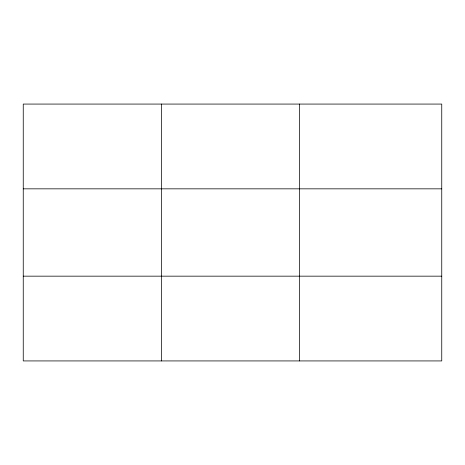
<?xml version="1.0" encoding="UTF-8"?>
<svg xmlns="http://www.w3.org/2000/svg" width="465" height="465" viewBox="0 0 465 465"><rect width="100%" height="100%" fill="white"/><g stroke="black" fill="none" stroke-linecap="round" stroke-linejoin="round"><path stroke-width="0.7" d="M161.355 104.073L161.355 360.927M299.46 104.073L299.46 360.927M441.75 276.163L441.75 360.927L23.25 360.927L23.25 104.073L441.75 104.073L441.75 276.163L23.25 276.163M23.25 188.837L441.75 188.837"/></g></svg>
